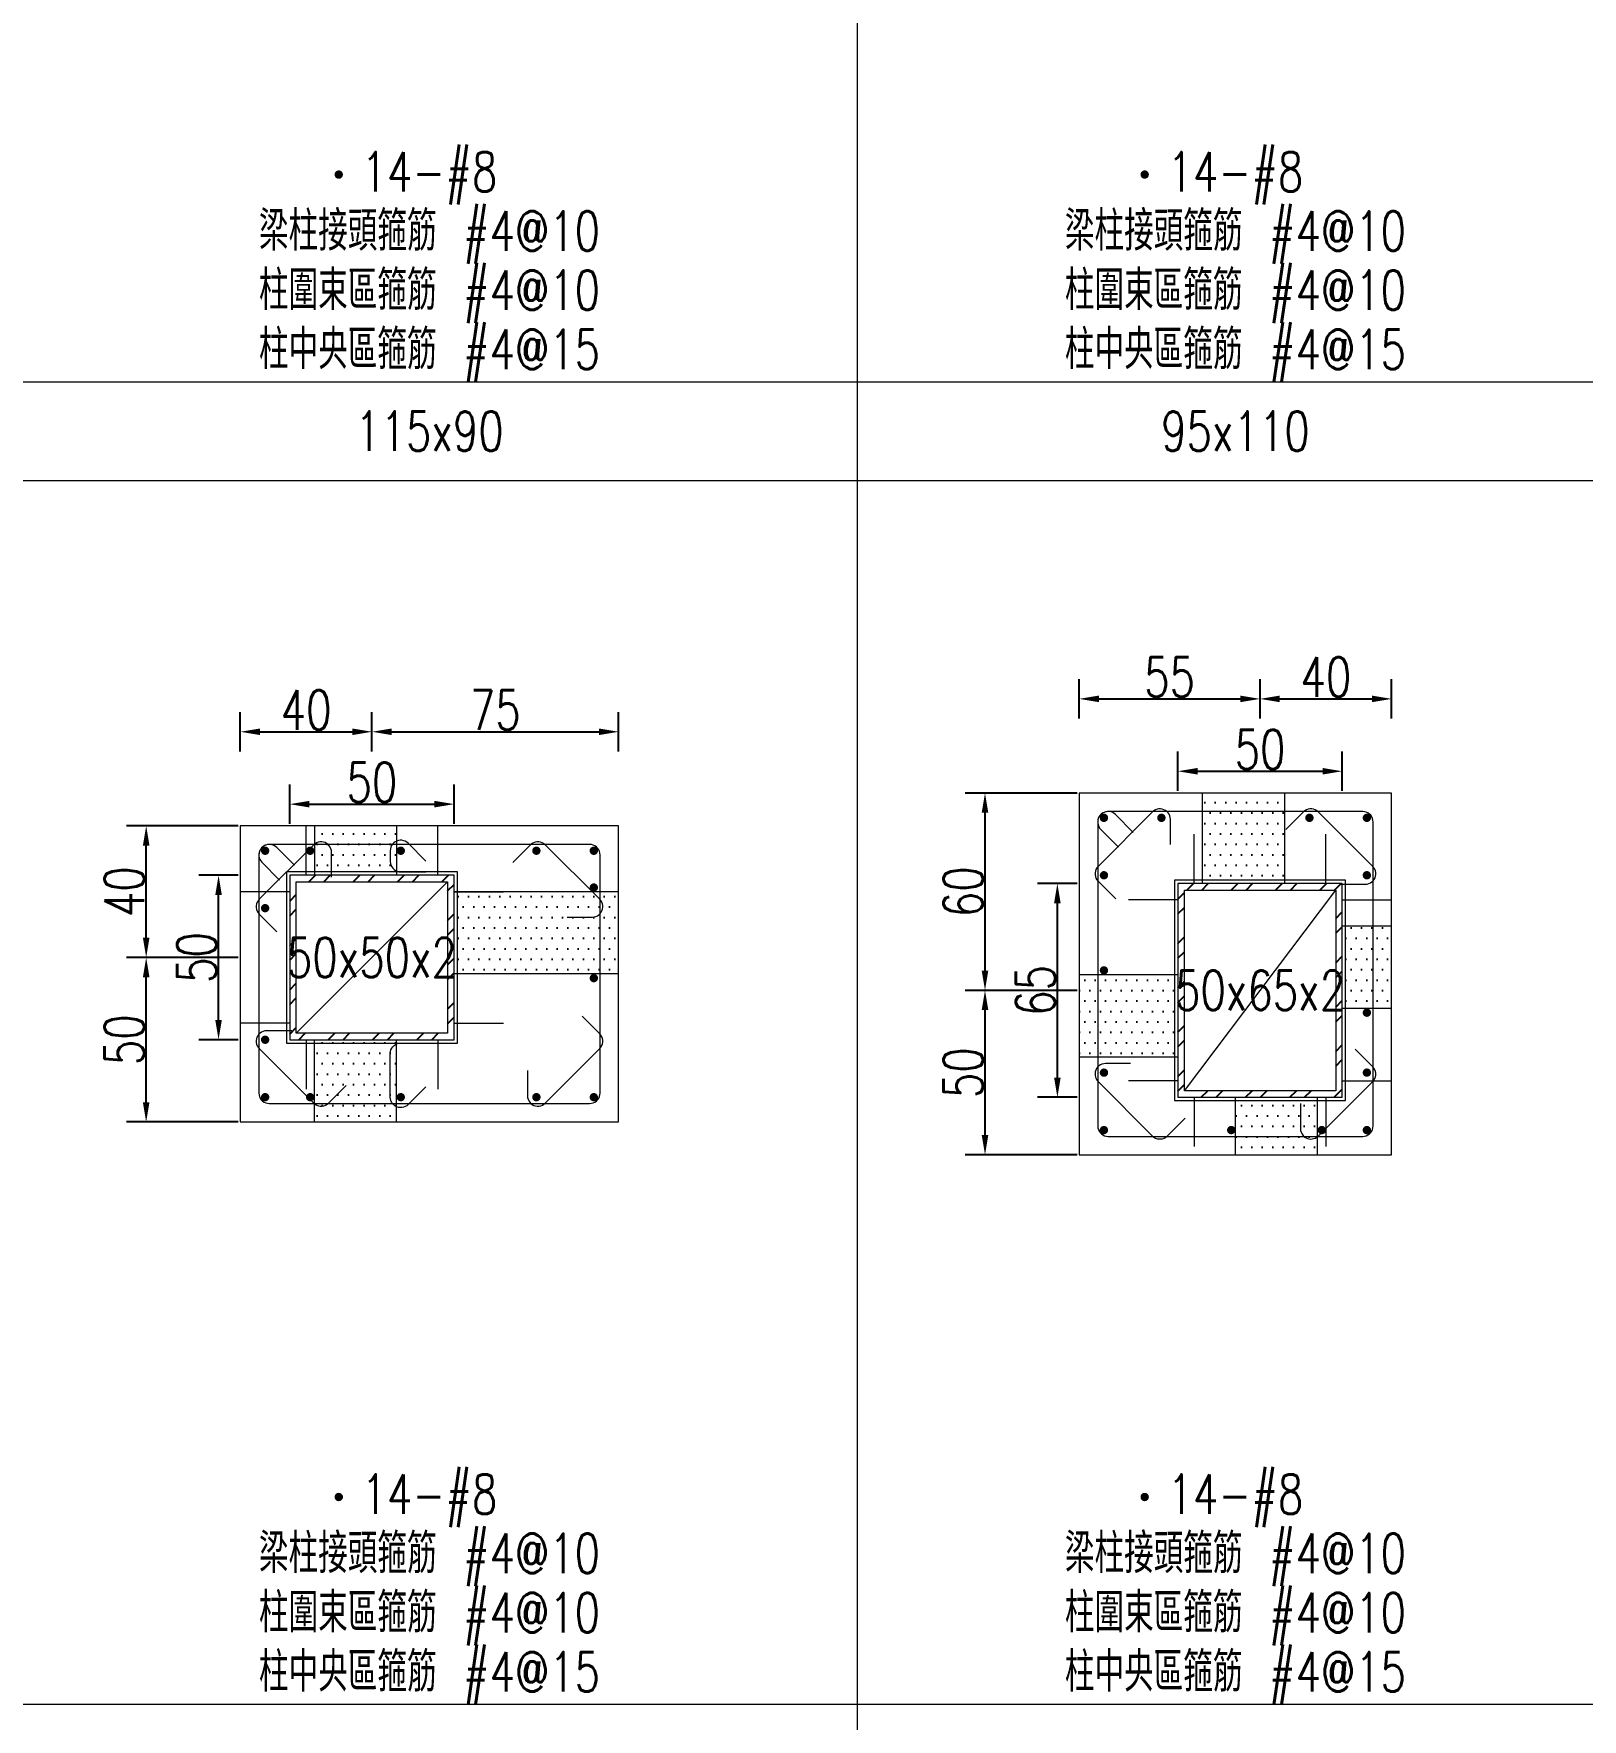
# Model space of a CAD drawing. Header units: millimetres. Extents: x 0 to 3905, y 0 to 8880.
# Drawn here: x 1970 to 2440, y 6055 to 6568 of the extents above; entities that cross this region are included whole.
import ezdxf
from ezdxf.enums import TextEntityAlignment as Align

# ---------------------------------------------------------------- set-up
doc = ezdxf.new("R2010")
doc.units = ezdxf.units.MM
doc.layers.get('DEFPOINTS').update_dxf_attribs({"color": 3})
for name, color, linetype in [('Hatch線', 6, 'Continuous'), ('TC-鋼粱', 132, 'Continuous'), ('主筋斷面', 2, 'Continuous'), ('文字-主筋根數', 7, 'Continuous'), ('文字-剪力筋 中央區', 7, 'Continuous'), ('文字-剪力筋-BC', 7, 'Continuous'), ('文字-剪力筋-圍束區', 7, 'Continuous'), ('文字-斷面尺寸', 7, 'Continuous'), ('文字-輔助字', 7, 'Continuous'), ('柱斷面線', 4, 'Continuous'), ('標註字', 4, 'Continuous'), ('箍筋線', 1, 'Continuous'), ('網格線', 7, 'Continuous'), ('鋼柱', 11, 'Continuous')]:
    doc.layers.add(name, color=color, linetype=linetype)
doc.styles.add('note', font='txt.shx', dxfattribs={"width": 0.75, "height": 12})
doc.styles.add('txt', font='txt.shx', dxfattribs={"height": 0.2, "bigfont": 'chineset.shx'})
doc.dimstyles.new('RCAD_DIM', dxfattribs={"dimtxt": 12, "dimasz": 6, "dimexe": 6, "dimexo": 0.625, "dimtad": 1, "dimdec": 0, "dimdsep": 46, "dimtxsty": 'note', "dimcen": 2.5, "dimclrd": 256, "dimclre": 256, "dimclrt": 256, "dimadec": 0, "dimazin": 0, "dimtfac": 1, "dimtmove": 0, "dimatfit": 3, "dimfxl": 0, "dimtolj": 1, "dimarcsym": 0})

# ---------------------------------------------------------------- blocks, each defined once
blk = doc.blocks.new('*D1164')
at = {"layer": 'DEFPOINTS', "color": 0}
for p in [(2097.5, 6333.62), (2047.5, 6327), (2097.5, 6327)]:
    blk.add_point(p, dxfattribs=at)
at = {"layer": '標註字', "lineweight": -2}
for p, q in [((2047.5, 6327.62), (2047.5, 6339.62)), ((2097.5, 6327.62), (2097.5, 6339.62)), ((2053.5, 6333.62), (2091.5, 6333.62))]:
    blk.add_line(p, q, dxfattribs=at)
at = {"layer": '標註字'}
for points in [[(2053.5, 6334.62), (2053.5, 6332.62), (2047.5, 6333.62)], [(2091.5, 6332.62), (2091.5, 6334.62), (2097.5, 6333.62)]]:
    blk.add_solid(points, dxfattribs=at)
at = {"layer": '標註字', "insert": (2072.5, 6340.25), "char_height": 12, "attachment_point": 5, "style": 'note'}
blk.add_mtext('\\A1;50', dxfattribs=at)
blk = doc.blocks.new('*D1165')
at = {"layer": 'DEFPOINTS', "color": 0}
for p in [(2025.88, 6312), (2032.5, 6312), (2032.5, 6262)]:
    blk.add_point(p, dxfattribs=at)
at = {"layer": '標註字', "lineweight": -2}
for p, q in [((2031.88, 6312), (2019.88, 6312)), ((2025.88, 6268), (2025.88, 6306)), ((2031.88, 6262), (2019.88, 6262))]:
    blk.add_line(p, q, dxfattribs=at)
at = {"layer": '標註字'}
for points in [[(2026.88, 6306), (2024.88, 6306), (2025.88, 6312)], [(2024.88, 6268), (2026.88, 6268), (2025.88, 6262)]]:
    blk.add_solid(points, dxfattribs=at)
at = {"layer": '標註字', "insert": (2019.25, 6287), "char_height": 12, "attachment_point": 5, "rotation": 90, "style": 'note'}
blk.add_mtext('\\A1;50', dxfattribs=at)
blk = doc.blocks.new('*D1166')
at = {"layer": 'DEFPOINTS', "color": 0}
for p in [(2072.5, 6355.62), (2032.5, 6349), (2072.5, 6349)]:
    blk.add_point(p, dxfattribs=at)
at = {"layer": '標註字', "lineweight": -2}
for p, q in [((2032.5, 6349.62), (2032.5, 6361.62)), ((2072.5, 6349.62), (2072.5, 6361.62)), ((2038.5, 6355.62), (2066.5, 6355.62))]:
    blk.add_line(p, q, dxfattribs=at)
at = {"layer": '標註字'}
for points in [[(2038.5, 6356.62), (2038.5, 6354.62), (2032.5, 6355.62)], [(2066.5, 6354.62), (2066.5, 6356.62), (2072.5, 6355.62)]]:
    blk.add_solid(points, dxfattribs=at)
at = {"layer": '標註字', "insert": (2052.5, 6362.25), "char_height": 12, "attachment_point": 5, "style": 'note'}
blk.add_mtext('\\A1;40', dxfattribs=at)
blk = doc.blocks.new('*D1167')
at = {"layer": 'DEFPOINTS', "color": 0}
for p in [(2147.5, 6355.62), (2072.5, 6349), (2147.5, 6349)]:
    blk.add_point(p, dxfattribs=at)
at = {"layer": '標註字', "lineweight": -2}
for p, q in [((2072.5, 6349.62), (2072.5, 6361.62)), ((2147.5, 6349.62), (2147.5, 6361.62)), ((2078.5, 6355.62), (2141.5, 6355.62))]:
    blk.add_line(p, q, dxfattribs=at)
at = {"layer": '標註字'}
for points in [[(2078.5, 6356.62), (2078.5, 6354.62), (2072.5, 6355.62)], [(2141.5, 6354.62), (2141.5, 6356.62), (2147.5, 6355.62)]]:
    blk.add_solid(points, dxfattribs=at)
at = {"layer": '標註字', "insert": (2110, 6362.25), "char_height": 12, "attachment_point": 5, "style": 'note'}
blk.add_mtext('\\A1;75', dxfattribs=at)
blk = doc.blocks.new('*D1168')
at = {"layer": 'DEFPOINTS', "color": 0}
for p in [(2003.88, 6287), (2032.5, 6287), (2032.5, 6237)]:
    blk.add_point(p, dxfattribs=at)
at = {"layer": '標註字', "lineweight": -2}
for p, q in [((2031.88, 6287), (1997.88, 6287)), ((2003.88, 6243), (2003.88, 6281)), ((2031.88, 6237), (1997.88, 6237))]:
    blk.add_line(p, q, dxfattribs=at)
at = {"layer": '標註字'}
for points in [[(2004.88, 6281), (2002.88, 6281), (2003.88, 6287)], [(2002.88, 6243), (2004.88, 6243), (2003.88, 6237)]]:
    blk.add_solid(points, dxfattribs=at)
at = {"layer": '標註字', "insert": (1997.25, 6262), "char_height": 12, "attachment_point": 5, "rotation": 90, "style": 'note'}
blk.add_mtext('\\A1;50', dxfattribs=at)
blk = doc.blocks.new('*D1169')
at = {"layer": 'DEFPOINTS', "color": 0}
for p in [(2003.88, 6327), (2032.5, 6327), (2032.5, 6287)]:
    blk.add_point(p, dxfattribs=at)
at = {"layer": '標註字', "lineweight": -2}
for p, q in [((2031.88, 6327), (1997.88, 6327)), ((2003.88, 6293), (2003.88, 6321)), ((2031.88, 6287), (1997.88, 6287))]:
    blk.add_line(p, q, dxfattribs=at)
at = {"layer": '標註字'}
for points in [[(2004.88, 6321), (2002.88, 6321), (2003.88, 6327)], [(2002.88, 6293), (2004.88, 6293), (2003.88, 6287)]]:
    blk.add_solid(points, dxfattribs=at)
at = {"layer": '標註字', "insert": (1997.25, 6307), "char_height": 12, "attachment_point": 5, "rotation": 90, "style": 'note'}
blk.add_mtext('\\A1;40', dxfattribs=at)
blk = doc.blocks.new('Circle_Filled')
at = {"const_width": 0.5}
blk.add_lwpolyline([(-0.25, 0, 1), (0.25, 0, 1)], format="xyb", close=True, dxfattribs=at)
blk = doc.blocks.new('*D1296')
at = {"layer": 'DEFPOINTS', "color": 0}
for p in [(2367.5, 6343.62), (2317.5, 6337), (2367.5, 6337)]:
    blk.add_point(p, dxfattribs=at)
at = {"layer": '標註字', "lineweight": -2}
for p, q in [((2317.5, 6337.62), (2317.5, 6349.62)), ((2367.5, 6337.62), (2367.5, 6349.62)), ((2323.5, 6343.62), (2361.5, 6343.62))]:
    blk.add_line(p, q, dxfattribs=at)
at = {"layer": '標註字'}
for points in [[(2323.5, 6344.62), (2323.5, 6342.62), (2317.5, 6343.62)], [(2361.5, 6342.62), (2361.5, 6344.62), (2367.5, 6343.62)]]:
    blk.add_solid(points, dxfattribs=at)
at = {"layer": '標註字', "insert": (2342.5, 6350.25), "char_height": 12, "attachment_point": 5, "style": 'note'}
blk.add_mtext('\\A1;50', dxfattribs=at)
blk = doc.blocks.new('*D1297')
at = {"layer": 'DEFPOINTS', "color": 0}
for p in [(2280.88, 6309.5), (2287.5, 6309.5), (2287.5, 6244.5)]:
    blk.add_point(p, dxfattribs=at)
at = {"layer": '標註字', "lineweight": -2}
for p, q in [((2286.88, 6309.5), (2274.88, 6309.5)), ((2280.88, 6250.5), (2280.88, 6303.5)), ((2286.88, 6244.5), (2274.88, 6244.5))]:
    blk.add_line(p, q, dxfattribs=at)
at = {"layer": '標註字'}
for points in [[(2281.88, 6303.5), (2279.88, 6303.5), (2280.88, 6309.5)], [(2279.88, 6250.5), (2281.88, 6250.5), (2280.88, 6244.5)]]:
    blk.add_solid(points, dxfattribs=at)
at = {"layer": '標註字', "insert": (2274.25, 6277), "char_height": 12, "attachment_point": 5, "rotation": 90, "style": 'note'}
blk.add_mtext('\\A1;65', dxfattribs=at)
blk = doc.blocks.new('*D1298')
at = {"layer": 'DEFPOINTS', "color": 0}
for p in [(2342.5, 6365.62), (2287.5, 6359), (2342.5, 6359)]:
    blk.add_point(p, dxfattribs=at)
at = {"layer": '標註字', "lineweight": -2}
for p, q in [((2287.5, 6359.62), (2287.5, 6371.62)), ((2342.5, 6359.62), (2342.5, 6371.62)), ((2293.5, 6365.62), (2336.5, 6365.62))]:
    blk.add_line(p, q, dxfattribs=at)
at = {"layer": '標註字'}
for points in [[(2293.5, 6366.62), (2293.5, 6364.62), (2287.5, 6365.62)], [(2336.5, 6364.62), (2336.5, 6366.62), (2342.5, 6365.62)]]:
    blk.add_solid(points, dxfattribs=at)
at = {"layer": '標註字', "insert": (2315, 6372.25), "char_height": 12, "attachment_point": 5, "style": 'note'}
blk.add_mtext('\\A1;55', dxfattribs=at)
blk = doc.blocks.new('*D1299')
at = {"layer": 'DEFPOINTS', "color": 0}
for p in [(2382.5, 6365.62), (2342.5, 6359), (2382.5, 6359)]:
    blk.add_point(p, dxfattribs=at)
at = {"layer": '標註字', "lineweight": -2}
for p, q in [((2342.5, 6359.62), (2342.5, 6371.62)), ((2382.5, 6359.62), (2382.5, 6371.62)), ((2348.5, 6365.62), (2376.5, 6365.62))]:
    blk.add_line(p, q, dxfattribs=at)
at = {"layer": '標註字'}
for points in [[(2348.5, 6366.62), (2348.5, 6364.62), (2342.5, 6365.62)], [(2376.5, 6364.62), (2376.5, 6366.62), (2382.5, 6365.62)]]:
    blk.add_solid(points, dxfattribs=at)
at = {"layer": '標註字', "insert": (2362.5, 6372.25), "char_height": 12, "attachment_point": 5, "style": 'note'}
blk.add_mtext('\\A1;40', dxfattribs=at)
blk = doc.blocks.new('*D1300')
at = {"layer": 'DEFPOINTS', "color": 0}
for p in [(2258.88, 6277), (2287.5, 6277), (2287.5, 6227)]:
    blk.add_point(p, dxfattribs=at)
at = {"layer": '標註字', "lineweight": -2}
for p, q in [((2286.88, 6277), (2252.88, 6277)), ((2258.88, 6233), (2258.88, 6271)), ((2286.88, 6227), (2252.88, 6227))]:
    blk.add_line(p, q, dxfattribs=at)
at = {"layer": '標註字'}
for points in [[(2259.88, 6271), (2257.88, 6271), (2258.88, 6277)], [(2257.88, 6233), (2259.88, 6233), (2258.88, 6227)]]:
    blk.add_solid(points, dxfattribs=at)
at = {"layer": '標註字', "insert": (2252.25, 6252), "char_height": 12, "attachment_point": 5, "rotation": 90, "style": 'note'}
blk.add_mtext('\\A1;50', dxfattribs=at)
blk = doc.blocks.new('*D1301')
at = {"layer": 'DEFPOINTS', "color": 0}
for p in [(2258.88, 6337), (2287.5, 6337), (2287.5, 6277)]:
    blk.add_point(p, dxfattribs=at)
at = {"layer": '標註字', "lineweight": -2}
for p, q in [((2286.88, 6337), (2252.88, 6337)), ((2258.88, 6283), (2258.88, 6331)), ((2286.88, 6277), (2252.88, 6277))]:
    blk.add_line(p, q, dxfattribs=at)
at = {"layer": '標註字'}
for points in [[(2259.88, 6331), (2257.88, 6331), (2258.88, 6337)], [(2257.88, 6283), (2259.88, 6283), (2258.88, 6277)]]:
    blk.add_solid(points, dxfattribs=at)
at = {"layer": '標註字', "insert": (2252.25, 6307), "char_height": 12, "attachment_point": 5, "rotation": 90, "style": 'note'}
blk.add_mtext('\\A1;60', dxfattribs=at)

msp = doc.modelspace()

# ---------------------------------------------------------------- hatches: boundary and pattern name
at = {"layer": 'Hatch線'}
h = msp.add_hatch(dxfattribs=at)
h.set_pattern_fill('ANSI32', color=256, style=0)
h.paths.add_polyline_path([(2047.5, 6262), (2097.5, 6262), (2097.5, 6312), (2047.5, 6312)], flags=17)
h.paths.add_polyline_path([(2049.5, 6264), (2049.5, 6310), (2095.5, 6310), (2095.5, 6264)])
h = msp.add_hatch(dxfattribs=at)
h.set_pattern_fill('ANSI32', color=256, style=0)
h.paths.add_polyline_path([(2317.5, 6244.5), (2367.5, 6244.5), (2367.5, 6309.5), (2317.5, 6309.5)], flags=17)
h.paths.add_polyline_path([(2319.5, 6246.5), (2319.5, 6307.5), (2365.5, 6307.5), (2365.5, 6246.5)])
at = {"layer": 'TC-鋼粱'}
h = msp.add_hatch(dxfattribs=at)
h.set_pattern_fill('DOTS', color=256, scale=2, style=0)
h.paths.add_polyline_path([(2349.91, 6337), (2324.91, 6337), (2324.91, 6309.5), (2349.91, 6309.5)], flags=17)
h = msp.add_hatch(dxfattribs=at)
h.set_pattern_fill('DOTS', color=256, scale=2, style=0)
h.paths.add_polyline_path([(2080, 6327), (2055, 6327), (2055, 6312), (2080, 6312)], flags=17)
h = msp.add_hatch(dxfattribs=at)
h.set_pattern_fill('DOTS', color=256, scale=2, style=0)
h.paths.add_polyline_path([(2147.5, 6282), (2147.5, 6307), (2097.5, 6307), (2097.5, 6282)], flags=17)
h = msp.add_hatch(dxfattribs=at)
h.set_pattern_fill('DOTS', color=256, scale=2, style=0)
h.paths.add_polyline_path([(2382.5, 6271.5), (2382.5, 6296.5), (2367.5, 6296.5), (2367.5, 6271.5)], flags=17)
h = msp.add_hatch(dxfattribs=at)
h.set_pattern_fill('DOTS', color=256, scale=2, style=0)
h.paths.add_polyline_path([(2287.5, 6281.81), (2287.5, 6256.81), (2317.5, 6256.81), (2317.5, 6281.81)], flags=17)
h = msp.add_hatch(dxfattribs=at)
h.set_pattern_fill('DOTS', color=256, scale=2, style=0)
h.paths.add_polyline_path([(2055, 6237), (2080, 6237), (2080, 6262), (2055, 6262)], flags=17)
h = msp.add_hatch(dxfattribs=at)
h.set_pattern_fill('DOTS', color=256, scale=2, style=0)
h.paths.add_polyline_path([(2335, 6227), (2360, 6227), (2360, 6244.5), (2335, 6244.5)], flags=17)

# ---------------------------------------------------------------- linework, layer by layer
at = {"layer": 'DEFPOINTS', "lineweight": 5}
for points in [[(2052.5, 6312), (2052.5, 6327)], [(2092.5, 6312), (2092.5, 6327)], [(2322.5, 6309.5), (2322.5, 6324.5)], [(2362.5, 6309.5), (2362.5, 6324.5)], [(2047.5, 6261), (2098.5, 6261), (2098.5, 6313), (2046.5, 6313), (2046.5, 6261), (2047.5, 6261)], [(2049.5, 6264), (2095.5, 6310)], [(2317.5, 6243.5), (2368.5, 6243.5), (2368.5, 6310.5), (2316.5, 6310.5), (2316.5, 6243.5), (2317.5, 6243.5)], [(2047.5, 6307), (2032.5, 6307)], [(2097.5, 6307), (2112.5, 6307)], [(2317.5, 6304.5), (2302.5, 6304.5)], [(2319.5, 6246.5), (2365.5, 6307.5)], [(2367.5, 6304.5), (2382.5, 6304.5)], [(2047.5, 6267), (2032.5, 6267)], [(2097.5, 6267), (2112.5, 6267)], [(2052.5, 6262), (2052.5, 6247)], [(2092.5, 6262), (2092.5, 6247)], [(2317.5, 6249.5), (2302.5, 6249.5)], [(2367.5, 6249.5), (2382.5, 6249.5)], [(2322.5, 6244.5), (2322.5, 6229.5)], [(2362.5, 6244.5), (2362.5, 6229.5)]]:
    msp.add_lwpolyline(points, dxfattribs=at)
at = {"layer": 'TC-鋼粱', "lineweight": 5}
for points in [[(2324.91, 6337), (2324.91, 6309.5)], [(2349.91, 6337), (2349.91, 6309.5)], [(2055, 6327), (2055, 6312)], [(2080, 6327), (2080, 6312)], [(2147.5, 6307), (2097.5, 6307)], [(2382.5, 6296.5), (2367.5, 6296.5)], [(2147.5, 6282), (2097.5, 6282)], [(2287.5, 6281.81), (2317.5, 6281.81)], [(2382.5, 6271.5), (2367.5, 6271.5)], [(2055, 6237), (2055, 6262)], [(2080, 6237), (2080, 6262)], [(2287.5, 6256.81), (2317.5, 6256.81)], [(2335, 6227), (2335, 6244.5)], [(2360, 6227), (2360, 6244.5)]]:
    msp.add_lwpolyline(points, dxfattribs=at)
at = {"layer": '柱斷面線', "lineweight": 5}
for points in [[(2287.5, 6227), (2382.5, 6227), (2382.5, 6337), (2287.5, 6337), (2287.5, 6227)], [(2032.5, 6237), (2147.5, 6237), (2147.5, 6327), (2032.5, 6327), (2032.5, 6237)]]:
    msp.add_lwpolyline(points, dxfattribs=at)
at = {"layer": '箍筋線', "lineweight": 5}
for points in [[(2315.23, 6321.39), (2315.23, 6329.01), (2315.18, 6329.54), (2315.05, 6330.06), (2314.83, 6330.55), (2314.53, 6330.99), (2314.17, 6331.38), (2313.74, 6331.7), (2313.27, 6331.94), (2312.76, 6332.11), (2312.23, 6332.18), (2311.7, 6332.17), (2311.17, 6332.06), (2310.67, 6331.87), (2310.21, 6331.6), (2309.81, 6331.26), (2293.24, 6314.69), (2292.89, 6314.27), (2292.61, 6313.79), (2292.42, 6313.27), (2292.33, 6312.73), (2292.33, 6312.17), (2292.42, 6311.63), (2292.61, 6311.11), (2292.89, 6310.63), (2293.24, 6310.2), (2298.63, 6304.82)], [(2303.94, 6325.05), (2298.56, 6330.44), (2298.15, 6330.78), (2297.69, 6331.05), (2297.19, 6331.24), (2296.67, 6331.35), (2296.13, 6331.36), (2295.6, 6331.29), (2295.09, 6331.12), (2294.62, 6330.88), (2294.19, 6330.56), (2293.83, 6330.17), (2293.53, 6329.73), (2293.31, 6329.24), (2293.18, 6328.72), (2293.13, 6328.19), (2293.13, 6235.81), (2293.18, 6235.26), (2293.33, 6234.72), (2293.56, 6234.22), (2293.88, 6233.77), (2294.27, 6233.38), (2294.72, 6233.06), (2295.22, 6232.83), (2295.76, 6232.68), (2296.31, 6232.63), (2373.69, 6232.63), (2374.24, 6232.68), (2374.78, 6232.83), (2375.28, 6233.06), (2375.73, 6233.38), (2376.12, 6233.77), (2376.44, 6234.22), (2376.67, 6234.72), (2376.82, 6235.26), (2376.87, 6235.81), (2376.87, 6328.19), (2376.82, 6328.74), (2376.67, 6329.28), (2376.44, 6329.78), (2376.12, 6330.23), (2375.73, 6330.62), (2375.28, 6330.94), (2374.78, 6331.17), (2374.24, 6331.32), (2373.69, 6331.37), (2296.31, 6331.37), (2295.78, 6331.32), (2295.26, 6331.19), (2294.77, 6330.97), (2294.33, 6330.67), (2293.94, 6330.31), (2293.62, 6329.88), (2293.38, 6329.41), (2293.21, 6328.9), (2293.14, 6328.37), (2293.15, 6327.83), (2293.26, 6327.31), (2293.45, 6326.81), (2293.72, 6326.35), (2294.06, 6325.94), (2299.45, 6320.56)], [(2366.89, 6309.27), (2374.51, 6309.27), (2375.04, 6309.32), (2375.56, 6309.45), (2376.05, 6309.67), (2376.49, 6309.97), (2376.88, 6310.33), (2377.2, 6310.76), (2377.44, 6311.23), (2377.61, 6311.74), (2377.68, 6312.27), (2377.67, 6312.8), (2377.56, 6313.33), (2377.37, 6313.83), (2377.1, 6314.29), (2376.76, 6314.69), (2360.19, 6331.26), (2359.77, 6331.61), (2359.29, 6331.89), (2358.77, 6332.08), (2358.23, 6332.17), (2357.67, 6332.17), (2357.13, 6332.08), (2356.61, 6331.89), (2356.13, 6331.61), (2355.7, 6331.26), (2350.32, 6325.87)], [(2060.23, 6311.39), (2060.23, 6319.01), (2060.18, 6319.54), (2060.05, 6320.06), (2059.83, 6320.55), (2059.53, 6320.99), (2059.17, 6321.38), (2058.74, 6321.7), (2058.27, 6321.94), (2057.76, 6322.11), (2057.23, 6322.18), (2056.7, 6322.17), (2056.17, 6322.06), (2055.67, 6321.87), (2055.21, 6321.6), (2054.81, 6321.26), (2038.24, 6304.69), (2037.89, 6304.27), (2037.61, 6303.79), (2037.42, 6303.27), (2037.33, 6302.73), (2037.33, 6302.17), (2037.42, 6301.63), (2037.61, 6301.11), (2037.89, 6300.63), (2038.24, 6300.2), (2043.63, 6294.82)], [(2048.94, 6315.05), (2043.56, 6320.44), (2043.15, 6320.78), (2042.69, 6321.05), (2042.19, 6321.24), (2041.67, 6321.35), (2041.13, 6321.36), (2040.6, 6321.29), (2040.09, 6321.12), (2039.62, 6320.88), (2039.19, 6320.56), (2038.83, 6320.17), (2038.53, 6319.73), (2038.31, 6319.24), (2038.18, 6318.72), (2038.13, 6318.19), (2038.13, 6245.81), (2038.18, 6245.26), (2038.33, 6244.72), (2038.56, 6244.22), (2038.88, 6243.77), (2039.27, 6243.38), (2039.72, 6243.06), (2040.22, 6242.83), (2040.76, 6242.68), (2041.31, 6242.63), (2138.69, 6242.63), (2139.24, 6242.68), (2139.78, 6242.83), (2140.28, 6243.06), (2140.73, 6243.38), (2141.12, 6243.77), (2141.44, 6244.22), (2141.67, 6244.72), (2141.82, 6245.26), (2141.87, 6245.81), (2141.87, 6318.19), (2141.82, 6318.74), (2141.67, 6319.28), (2141.44, 6319.78), (2141.12, 6320.23), (2140.73, 6320.62), (2140.28, 6320.94), (2139.78, 6321.17), (2139.24, 6321.32), (2138.69, 6321.37), (2041.31, 6321.37), (2040.78, 6321.32), (2040.26, 6321.19), (2039.77, 6320.97), (2039.33, 6320.67), (2038.94, 6320.31), (2038.62, 6319.88), (2038.38, 6319.41), (2038.21, 6318.9), (2038.14, 6318.37), (2038.15, 6317.83), (2038.26, 6317.31), (2038.45, 6316.81), (2038.72, 6316.35), (2039.06, 6315.94), (2044.45, 6310.56)], [(2088.9, 6316.32), (2083.52, 6321.71), (2083.11, 6322.05), (2082.65, 6322.32), (2082.15, 6322.51), (2081.63, 6322.62), (2081.09, 6322.63), (2080.56, 6322.56), (2080.05, 6322.39), (2079.58, 6322.15), (2079.15, 6321.83), (2078.79, 6321.44), (2078.49, 6321), (2078.27, 6320.51), (2078.14, 6319.99), (2078.09, 6319.46), (2078.09, 6316.17), (2078.14, 6315.62), (2078.29, 6315.09), (2078.52, 6314.59), (2078.84, 6314.13), (2079.23, 6313.74), (2079.68, 6313.43), (2080.18, 6313.19), (2080.72, 6313.05), (2081.27, 6313), (2088.89, 6313)], [(2131.89, 6299.27), (2139.51, 6299.27), (2140.04, 6299.32), (2140.56, 6299.45), (2141.05, 6299.67), (2141.49, 6299.97), (2141.88, 6300.33), (2142.2, 6300.76), (2142.44, 6301.23), (2142.61, 6301.74), (2142.68, 6302.27), (2142.67, 6302.8), (2142.56, 6303.33), (2142.37, 6303.83), (2142.1, 6304.29), (2141.76, 6304.69), (2125.19, 6321.26), (2124.77, 6321.61), (2124.29, 6321.89), (2123.77, 6322.08), (2123.23, 6322.17), (2122.67, 6322.17), (2122.13, 6322.08), (2121.61, 6321.89), (2121.13, 6321.61), (2120.7, 6321.26), (2115.32, 6315.87)], [(2119.77, 6252.61), (2119.77, 6244.99), (2119.82, 6244.46), (2119.95, 6243.94), (2120.17, 6243.45), (2120.47, 6243.01), (2120.83, 6242.62), (2121.26, 6242.3), (2121.73, 6242.06), (2122.24, 6241.89), (2122.77, 6241.82), (2123.3, 6241.83), (2123.83, 6241.94), (2124.33, 6242.13), (2124.79, 6242.4), (2125.19, 6242.74), (2141.76, 6259.31), (2142.11, 6259.73), (2142.39, 6260.21), (2142.58, 6260.73), (2142.67, 6261.27), (2142.67, 6261.83), (2142.58, 6262.37), (2142.39, 6262.89), (2142.11, 6263.37), (2141.76, 6263.8), (2136.37, 6269.18)], [(2048.11, 6264.73), (2040.49, 6264.73), (2039.96, 6264.68), (2039.44, 6264.55), (2038.95, 6264.33), (2038.51, 6264.03), (2038.12, 6263.67), (2037.8, 6263.24), (2037.56, 6262.77), (2037.39, 6262.26), (2037.32, 6261.73), (2037.33, 6261.2), (2037.44, 6260.67), (2037.63, 6260.17), (2037.9, 6259.71), (2038.24, 6259.31), (2054.81, 6242.74), (2055.23, 6242.39), (2055.71, 6242.11), (2056.23, 6241.92), (2056.77, 6241.83), (2057.33, 6241.83), (2057.87, 6241.92), (2058.39, 6242.11), (2058.87, 6242.39), (2059.3, 6242.74), (2064.68, 6248.13)], [(2088.9, 6247.68), (2083.52, 6242.29), (2083.11, 6241.95), (2082.65, 6241.68), (2082.15, 6241.49), (2081.63, 6241.38), (2081.09, 6241.37), (2080.56, 6241.44), (2080.05, 6241.61), (2079.58, 6241.85), (2079.15, 6242.17), (2078.79, 6242.56), (2078.49, 6243), (2078.27, 6243.49), (2078.14, 6244.01), (2078.09, 6244.54), (2078.09, 6257.83), (2078.14, 6258.38), (2078.29, 6258.91), (2078.52, 6259.41), (2078.84, 6259.87), (2079.23, 6260.26), (2079.68, 6260.57), (2080.18, 6260.81), (2080.72, 6260.95), (2081.27, 6261), (2088.89, 6261)], [(2354.77, 6242.61), (2354.77, 6234.99), (2354.82, 6234.46), (2354.95, 6233.94), (2355.17, 6233.45), (2355.47, 6233.01), (2355.83, 6232.62), (2356.26, 6232.3), (2356.73, 6232.06), (2357.24, 6231.89), (2357.77, 6231.82), (2358.3, 6231.83), (2358.83, 6231.94), (2359.33, 6232.13), (2359.79, 6232.4), (2360.19, 6232.74), (2376.76, 6249.31), (2377.11, 6249.73), (2377.39, 6250.21), (2377.58, 6250.73), (2377.67, 6251.27), (2377.67, 6251.83), (2377.58, 6252.37), (2377.39, 6252.89), (2377.11, 6253.37), (2376.76, 6253.8), (2371.37, 6259.18)], [(2303.11, 6254.73), (2295.49, 6254.73), (2294.96, 6254.68), (2294.44, 6254.55), (2293.95, 6254.33), (2293.51, 6254.03), (2293.12, 6253.67), (2292.8, 6253.24), (2292.56, 6252.77), (2292.39, 6252.26), (2292.32, 6251.73), (2292.33, 6251.2), (2292.44, 6250.67), (2292.63, 6250.17), (2292.9, 6249.71), (2293.24, 6249.31), (2309.81, 6232.74), (2310.23, 6232.39), (2310.71, 6232.11), (2311.23, 6231.92), (2311.77, 6231.83), (2312.33, 6231.83), (2312.87, 6231.92), (2313.39, 6232.11), (2313.87, 6232.39), (2314.3, 6232.74), (2319.68, 6238.13)]]:
    msp.add_lwpolyline(points, dxfattribs=at)
at = {"layer": '網格線', "lineweight": 5}
for points in [[(2220, 6834), (2220, 6462)], [(1960, 6462), (2220, 6462)], [(2220, 6462), (2450, 6462)], [(2220, 6462), (2220, 6432)], [(1960, 6432), (2220, 6432)], [(2220, 6432), (2450, 6432)], [(2220, 6432), (2220, 6060)], [(1960, 6060), (2220, 6060)], [(2220, 6060), (2450, 6060)], [(2220, 6060), (2220, 6030)]]:
    msp.add_lwpolyline(points, dxfattribs=at)
at = {"layer": '鋼柱', "lineweight": 5}
for points in [[(2047.5, 6262), (2097.5, 6262), (2097.5, 6312), (2047.5, 6312), (2047.5, 6262)], [(2049.5, 6264), (2049.5, 6310), (2095.5, 6310), (2095.5, 6264), (2049.5, 6264)], [(2317.5, 6244.5), (2367.5, 6244.5), (2367.5, 6309.5), (2317.5, 6309.5), (2317.5, 6244.5)], [(2319.5, 6246.5), (2319.5, 6307.5), (2365.5, 6307.5), (2365.5, 6246.5), (2319.5, 6246.5)]]:
    msp.add_lwpolyline(points, dxfattribs=at)

# ---------------------------------------------------------------- block references
at = {"layer": '主筋斷面', "lineweight": 5, "xscale": 2.539999961853027, "yscale": 2.539999961853027}
for p in [(2062.42, 6525), (2307.42, 6525), (2295.04, 6329.46), (2312.5, 6329.46), (2357.5, 6329.46), (2374.96, 6329.46), (2040.04, 6319.46), (2053.73, 6319.46), (2081.27, 6319.46), (2122.5, 6319.46), (2139.96, 6319.46), (2295.04, 6312), (2374.96, 6312), (2139.96, 6308.27), (2040.04, 6302), (2139.96, 6280.73), (2295.04, 6283.08), (2374.96, 6270.23), (2040.04, 6262), (2295.04, 6252), (2374.96, 6252), (2040.04, 6244.54), (2053.73, 6244.54), (2081.27, 6244.54), (2122.5, 6244.54), (2139.96, 6244.54), (2295.04, 6234.54), (2333.73, 6234.54), (2361.27, 6234.54), (2374.96, 6234.54), (2062.42, 6123), (2307.42, 6123)]:
    msp.add_blockref('Circle_Filled', p, dxfattribs=at)

# ---------------------------------------------------------------- texts
at = {"layer": '文字-主筋根數', "style": 'txt', "width": 0.75}
for p in [(2090, 6525), (2335, 6525), (2090, 6123), (2335, 6123)]:
    msp.add_text('14-#8', height=12, dxfattribs=at).set_placement(p, align=Align.MIDDLE)
at = {"layer": '文字-剪力筋 中央區', "style": 'txt', "width": 0.75}
for p in [(2090, 6471), (2335, 6471), (2090, 6069), (2335, 6069)]:
    msp.add_text('柱中央區箍筋 #4@15', height=12, dxfattribs=at).set_placement(p, align=Align.MIDDLE)
at = {"layer": '文字-剪力筋-BC', "style": 'txt', "width": 0.75}
for p in [(2090, 6507), (2335, 6507), (2090, 6105), (2335, 6105)]:
    msp.add_text('梁柱接頭箍筋 #4@10', height=12, dxfattribs=at).set_placement(p, align=Align.MIDDLE)
at = {"layer": '文字-剪力筋-圍束區', "style": 'txt', "width": 0.75}
for p in [(2090, 6489), (2335, 6489), (2090, 6087), (2335, 6087)]:
    msp.add_text('柱圍束區箍筋 #4@10', height=12, dxfattribs=at).set_placement(p, align=Align.MIDDLE)
at = {"layer": '文字-斷面尺寸', "style": 'txt', "width": 0.75}
for s, p in [('115x90', (2090, 6447)), ('95x110', (2335, 6447))]:
    msp.add_text(s, height=12, dxfattribs=at).set_placement(p, align=Align.MIDDLE)
at = {"layer": '文字-輔助字', "style": 'txt', "width": 0.75}
for s, p in [('50x50x2', (2072.5, 6287)), ('50x65x2', (2342.5, 6277))]:
    msp.add_text(s, height=12, dxfattribs=at).set_placement(p, align=Align.MIDDLE)

# ---------------------------------------------------------------- dimensions: what is measured, and where the dimension line sits
at = {"layer": '標註字'}
for base, p1, p2, picture, middle in [((2342.5, 6365.62), (2287.5, 6359), (2342.5, 6359), '*D1298', (2315, 6372.25)), ((2382.5, 6365.62), (2342.5, 6359), (2382.5, 6359), '*D1299', (2362.5, 6372.25)), ((2072.5, 6355.62), (2032.5, 6349), (2072.5, 6349), '*D1166', (2052.5, 6362.25)), ((2147.5, 6355.62), (2072.5, 6349), (2147.5, 6349), '*D1167', (2110, 6362.25)), ((2367.5, 6343.62), (2317.5, 6337), (2367.5, 6337), '*D1296', (2342.5, 6350.25)), ((2097.5, 6333.62), (2047.5, 6327), (2097.5, 6327), '*D1164', (2072.5, 6340.25))]:
    dim = msp.add_linear_dim(base=base, p1=p1, p2=p2, dimstyle='RCAD_DIM', dxfattribs=at)
    dim.commit()
    dim.dimension.update_dxf_attribs({"geometry": picture, "text_midpoint": middle})
for base, p1, p2, picture, middle in [((2258.88, 6337), (2287.5, 6277), (2287.5, 6337), '*D1301', (2252.25, 6307)), ((2003.88, 6327), (2032.5, 6287), (2032.5, 6327), '*D1169', (1997.25, 6307)), ((2025.88, 6312), (2032.5, 6262), (2032.5, 6312), '*D1165', (2019.25, 6287)), ((2280.88, 6309.5), (2287.5, 6244.5), (2287.5, 6309.5), '*D1297', (2274.25, 6277)), ((2003.88, 6287), (2032.5, 6237), (2032.5, 6287), '*D1168', (1997.25, 6262)), ((2258.88, 6277), (2287.5, 6227), (2287.5, 6277), '*D1300', (2252.25, 6252))]:
    dim = msp.add_linear_dim(base=base, p1=p1, p2=p2, angle=90, dimstyle='RCAD_DIM', dxfattribs=at)
    dim.commit()
    dim.dimension.update_dxf_attribs({"geometry": picture, "text_midpoint": middle})

doc.saveas('drawing.dxf')
